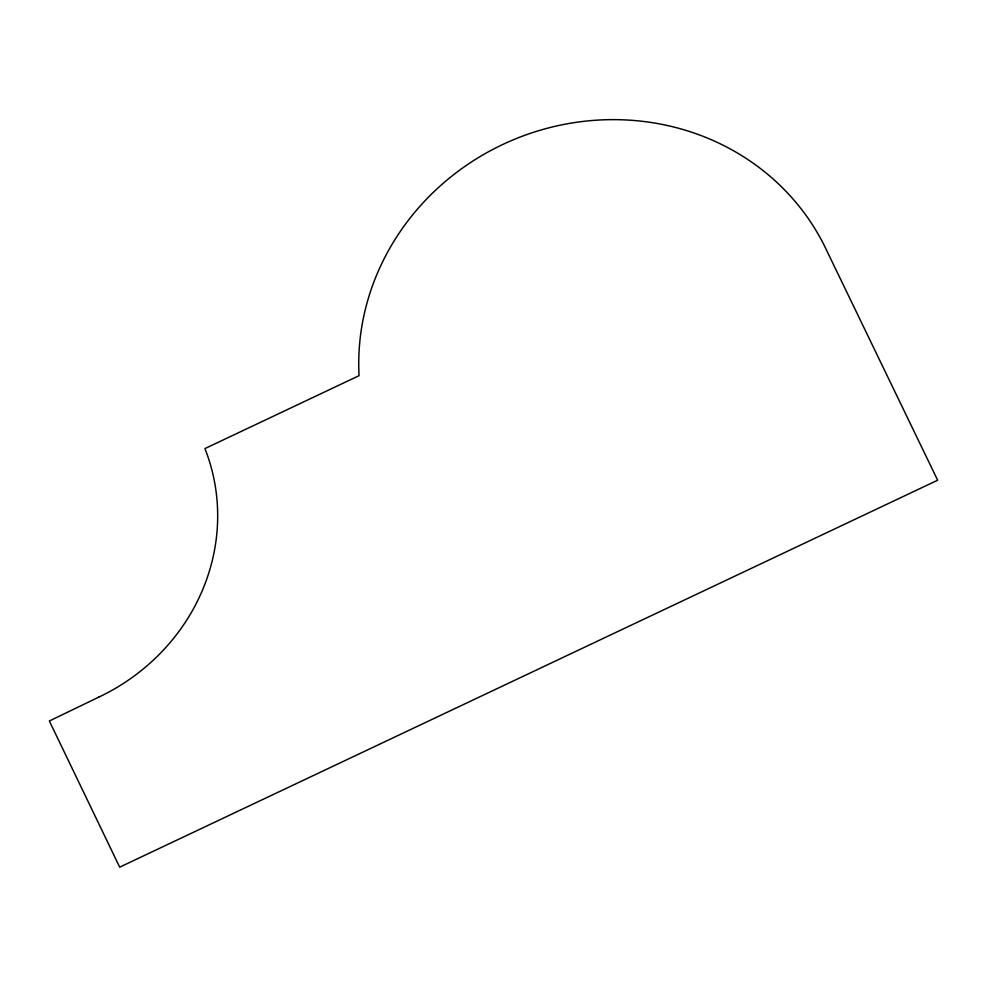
<?xml version="1.0" encoding="UTF-8"?>
<svg xmlns="http://www.w3.org/2000/svg" width="987" height="987" viewBox="0 0 987 987"><rect width="100%" height="100%" fill="white"/><g stroke="black" fill="none" stroke-linecap="round" stroke-linejoin="round"><path stroke-width="1.48" d="M98.626 697.204L49.35 720.991L119.686 867.166L937.65 480.213L827.032 251.204A246.392 232.253 -22.3 0 0 546.958 128.335A246.392 232.253 -22.3 0 0 359.058 375.677L204.926 448.591A203.964 192.268 -22.3 0 1 98.626 697.204"/></g></svg>
